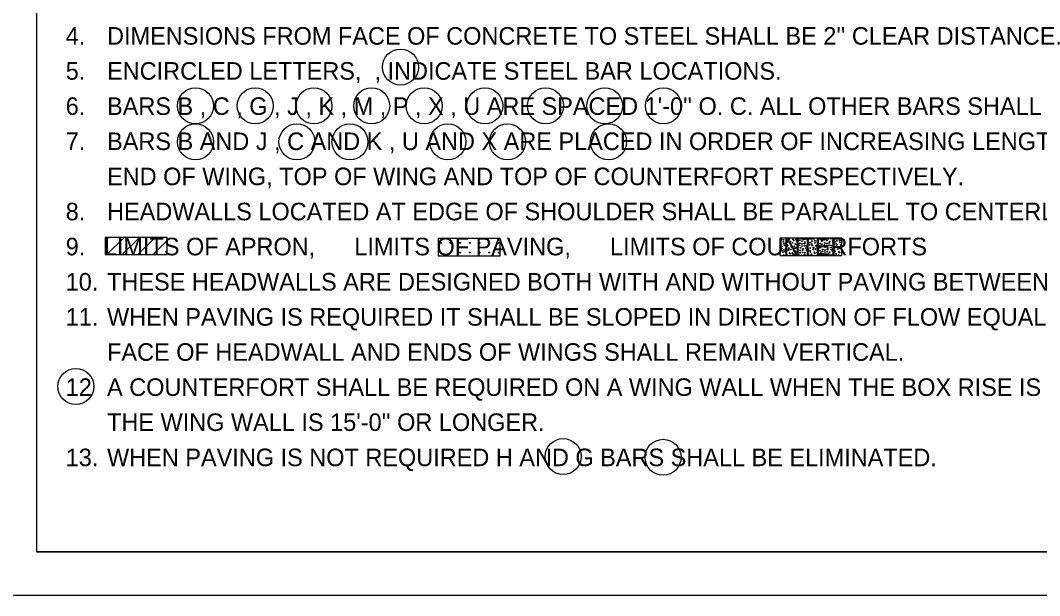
# Model space of a CAD drawing. Extents: x 1000 to 1036.3, y 1000 to 1022.
# Drawn here: x 1006.82 to 1018.43, y 1000 to 1006.55 of the extents above; entities that cross this region are included whole.
import ezdxf

# ---------------------------------------------------------------- set-up
doc = ezdxf.new("R2010")
doc.units = 0
for name, color, linetype in [('Level 1', 7, 'Continuous'), ('Level 10', 7, 'Continuous'), ('Level 11', 7, 'Continuous')]:
    doc.layers.add(name, color=color, linetype=linetype)

msp = doc.modelspace()

# ---------------------------------------------------------------- linework, layer by layer
at = {"layer": 'Level 1'}
for p, q in [((1007.782, 1004.042), (1007.82, 1004.079)), ((1007.8, 1003.883), (1007.996, 1004.079)), ((1007.976, 1003.883), (1008.173, 1004.079)), ((1008.153, 1003.883), (1008.35, 1004.079)), ((1008.33, 1003.883), (1008.489, 1004.042))]:
    msp.add_line(p, q, dxfattribs=at)
for points in [[(1007.782, 1003.883), (1008.489, 1003.883), (1008.489, 1004.079), (1007.782, 1004.079)], [(1011.573, 1003.87), (1012.281, 1003.87), (1012.281, 1004.067), (1011.573, 1004.067)], [(1015.465, 1003.873), (1016.172, 1003.873), (1016.172, 1004.07), (1015.465, 1004.07)]]:
    msp.add_lwpolyline(points, close=True, dxfattribs=at)
for centre, radius in [((1011.145, 1006.019), 0.205), ((1008.811, 1005.578), 0.205), ((1009.491, 1005.578), 0.205), ((1010.16, 1005.578), 0.205), ((1010.817, 1005.578), 0.205), ((1011.415, 1005.578), 0.205), ((1012.105, 1005.578), 0.205), ((1012.797, 1005.578), 0.205), ((1013.471, 1005.578), 0.205), ((1014.14, 1005.578), 0.205), ((1008.811, 1005.168), 0.205), ((1009.966, 1005.168), 0.205), ((1010.57, 1005.168), 0.205), ((1011.685, 1005.168), 0.205), ((1012.365, 1005.168), 0.205), ((1013.514, 1005.168), 0.205), ((1011.604, 1004.016), 0.005), ((1011.604, 1004.016), 0.0025), ((1011.714, 1004.016), 0.005), ((1011.714, 1004.016), 0.0025), ((1011.824, 1004.016), 0.005), ((1011.824, 1004.016), 0.0025), ((1011.934, 1004.016), 0.005), ((1011.934, 1004.016), 0.0025), ((1012.044, 1004.016), 0.005), ((1012.044, 1004.016), 0.0025), ((1012.154, 1004.016), 0.005), ((1012.154, 1004.016), 0.0025), ((1012.264, 1004.016), 0.005), ((1012.264, 1004.016), 0.0025), ((1015.472, 1004.02), 0.00452), ((1015.485, 1004.055), 0.00452), ((1015.489, 1003.975), 0.00452), ((1015.506, 1004.028), 0.00452), ((1015.509, 1004.051), 0.00452), ((1015.51, 1004.006), 0.00452), ((1015.523, 1003.989), 0.00452), ((1015.53, 1004.016), 0.00452), ((1015.544, 1004.065), 0.00452), ((1015.548, 1003.998), 0.00452), ((1015.552, 1004.029), 0.00452), ((1015.553, 1003.982), 0.00452), ((1015.574, 1004.058), 0.00452), ((1015.586, 1004.011), 0.00452), ((1015.588, 1004.033), 0.00452), ((1015.598, 1003.98), 0.00452), ((1015.612, 1004.017), 0.00452), ((1015.618, 1004.056), 0.00452), ((1015.624, 1004.045), 0.00452), ((1015.631, 1003.978), 0.00452), ((1015.645, 1004.002), 0.00452), ((1015.651, 1004.054), 0.00452), ((1015.658, 1004.032), 0.00452), ((1015.664, 1003.996), 0.00452), ((1015.667, 1004.032), 0.00452), ((1015.671, 1004.041), 0.00452), ((1015.693, 1004.048), 0.00452), ((1015.692, 1003.989), 0.00452), ((1015.695, 1004.012), 0.00452), ((1015.713, 1004.065), 0.00452), ((1015.719, 1003.98), 0.00452), ((1015.721, 1004.005), 0.00452), ((1015.721, 1004.036), 0.00452), ((1015.74, 1004.056), 0.00452), ((1015.746, 1003.985), 0.00452), ((1015.747, 1004.01), 0.00452), ((1015.753, 1004.026), 0.00452), ((1015.766, 1004.061), 0.00452), ((1015.77, 1003.981), 0.00452), ((1015.787, 1004.034), 0.00452), ((1015.79, 1004.057), 0.00452), ((1015.791, 1004.012), 0.00452), ((1015.804, 1003.995), 0.00452), ((1015.812, 1004.022), 0.00452), ((1015.829, 1004.004), 0.00452), ((1015.833, 1004.035), 0.00452), ((1015.834, 1003.988), 0.00452), ((1015.855, 1004.064), 0.00452), ((1015.867, 1004.017), 0.00452), ((1015.869, 1004.039), 0.00452), ((1015.879, 1003.987), 0.00452), ((1015.884, 1003.975), 0.00452), ((1015.894, 1004.023), 0.00452), ((1015.899, 1004.063), 0.00452), ((1015.905, 1004.051), 0.00452), ((1015.912, 1003.984), 0.00452), ((1015.926, 1004.008), 0.00452), ((1015.932, 1004.06), 0.00452), ((1015.939, 1004.038), 0.00452), ((1015.945, 1004.002), 0.00452), ((1015.948, 1004.038), 0.00452), ((1015.952, 1004.048), 0.00452), ((1015.953, 1003.978), 0.00452), ((1015.974, 1004.054), 0.00452), ((1015.973, 1003.995), 0.00452), ((1015.977, 1004.018), 0.00452), ((1016.001, 1003.986), 0.00452), ((1016.002, 1004.011), 0.00452), ((1016.002, 1004.043), 0.00452), ((1016.021, 1004.062), 0.00452), ((1016.028, 1004.016), 0.00452), ((1016.027, 1003.991), 0.00452), ((1016.034, 1004.032), 0.00452), ((1016.051, 1003.988), 0.00452), ((1016.068, 1004.04), 0.00452), ((1016.071, 1004.064), 0.00452), ((1016.072, 1004.018), 0.00452), ((1016.086, 1004.001), 0.00452), ((1016.093, 1004.028), 0.00452), ((1016.11, 1004.01), 0.00452), ((1016.115, 1004.041), 0.00452), ((1016.115, 1003.994), 0.00452), ((1016.148, 1004.023), 0.00452), ((1016.15, 1004.045), 0.00452), ((1016.16, 1003.993), 0.00452), ((1016.166, 1003.981), 0.00452), ((1011.604, 1003.906), 0.005), ((1011.604, 1003.906), 0.0025), ((1011.714, 1003.906), 0.005), ((1011.714, 1003.906), 0.0025), ((1011.824, 1003.906), 0.005), ((1011.824, 1003.906), 0.0025), ((1011.934, 1003.906), 0.005), ((1011.934, 1003.906), 0.0025), ((1012.044, 1003.906), 0.005), ((1012.044, 1003.906), 0.0025), ((1012.154, 1003.906), 0.005), ((1012.154, 1003.906), 0.0025), ((1012.264, 1003.906), 0.005), ((1012.264, 1003.906), 0.0025), ((1015.485, 1003.952), 0.00452), ((1015.489, 1003.93), 0.00452), ((1015.503, 1003.913), 0.00452), ((1015.51, 1003.94), 0.00452), ((1015.527, 1003.922), 0.00452), ((1015.532, 1003.953), 0.00452), ((1015.533, 1003.906), 0.00452), ((1015.547, 1003.881), 0.00452), ((1015.565, 1003.935), 0.00452), ((1015.568, 1003.957), 0.00452), ((1015.578, 1003.904), 0.00452), ((1015.583, 1003.893), 0.00452), ((1015.592, 1003.941), 0.00452), ((1015.603, 1003.969), 0.00452), ((1015.611, 1003.902), 0.00452), ((1015.617, 1003.88), 0.00452), ((1015.625, 1003.926), 0.00452), ((1015.626, 1003.88), 0.00452), ((1015.63, 1003.889), 0.00452), ((1015.637, 1003.956), 0.00452), ((1015.644, 1003.92), 0.00452), ((1015.647, 1003.956), 0.00452), ((1015.65, 1003.965), 0.00452), ((1015.652, 1003.896), 0.00452), ((1015.672, 1003.913), 0.00452), ((1015.672, 1003.972), 0.00452), ((1015.675, 1003.936), 0.00452), ((1015.681, 1003.885), 0.00452), ((1015.699, 1003.904), 0.00452), ((1015.701, 1003.961), 0.00452), ((1015.7, 1003.929), 0.00452), ((1015.726, 1003.909), 0.00452), ((1015.726, 1003.934), 0.00452), ((1015.733, 1003.95), 0.00452), ((1015.746, 1003.882), 0.00452), ((1015.75, 1003.905), 0.00452), ((1015.767, 1003.958), 0.00452), ((1015.77, 1003.936), 0.00452), ((1015.784, 1003.919), 0.00452), ((1015.791, 1003.946), 0.00452), ((1015.793, 1003.883), 0.00452), ((1015.808, 1003.928), 0.00452), ((1015.813, 1003.959), 0.00452), ((1015.814, 1003.912), 0.00452), ((1015.828, 1003.887), 0.00452), ((1015.847, 1003.941), 0.00452), ((1015.849, 1003.963), 0.00452), ((1015.859, 1003.911), 0.00452), ((1015.864, 1003.899), 0.00452), ((1015.873, 1003.947), 0.00452), ((1015.892, 1003.908), 0.00452), ((1015.898, 1003.886), 0.00452), ((1015.906, 1003.933), 0.00452), ((1015.908, 1003.886), 0.00452), ((1015.911, 1003.896), 0.00452), ((1015.919, 1003.962), 0.00452), ((1015.925, 1003.926), 0.00452), ((1015.928, 1003.962), 0.00452), ((1015.931, 1003.972), 0.00452), ((1015.933, 1003.902), 0.00452), ((1015.953, 1003.919), 0.00452), ((1015.956, 1003.942), 0.00452), ((1015.962, 1003.891), 0.00452), ((1015.98, 1003.91), 0.00452), ((1015.981, 1003.935), 0.00452), ((1015.982, 1003.967), 0.00452), ((1015.993, 1003.88), 0.00452), ((1016.007, 1003.915), 0.00452), ((1016.008, 1003.94), 0.00452), ((1016.014, 1003.956), 0.00452), ((1016.027, 1003.888), 0.00452), ((1016.031, 1003.912), 0.00452), ((1016.048, 1003.964), 0.00452), ((1016.051, 1003.942), 0.00452), ((1016.065, 1003.925), 0.00452), ((1016.072, 1003.952), 0.00452), ((1016.074, 1003.889), 0.00452), ((1016.09, 1003.934), 0.00452), ((1016.094, 1003.965), 0.00452), ((1016.095, 1003.918), 0.00452), ((1016.109, 1003.893), 0.00452), ((1016.128, 1003.947), 0.00452), ((1016.13, 1003.969), 0.00452), ((1016.14, 1003.917), 0.00452), ((1016.145, 1003.905), 0.00452), ((1016.154, 1003.953), 0.00452), ((1007.448, 1002.381), 0.205), ((1012.998, 1001.583), 0.205), ((1014.136, 1001.575), 0.205)]:
    msp.add_circle(centre, radius, dxfattribs=at)
for centre, start, end in [((1015.466, 1004.004), 257.5114, 102.4886), ((1015.465, 1003.979), 268.4046, 91.5954), ((1015.568, 1004.074), 243.5249, 296.4751), ((1015.685, 1004.072), 215.0861, 324.9139), ((1015.825, 1004.071), 200.6624, 339.3376), ((1015.994, 1004.071), 196.2003, 343.7997), ((1016.047, 1004.067), 145.2362, 34.7638), ((1016.136, 1004.07), 188.513, 351.487), ((1016.175, 1004.029), 124.1228, 235.8772), ((1015.468, 1003.899), 211.9792, 148.0208), ((1015.465, 1003.876), 315.606, 95.9708), ((1015.512, 1003.877), 290.9487, 249.0513), ((1015.712, 1003.874), 346.3897, 193.6103), ((1015.771, 1003.87), 42.5586, 137.4414), ((1015.853, 1003.871), 25.5469, 154.4531), ((1016.052, 1003.876), 317.3306, 222.6694), ((1016.107, 1003.871), 28.3539, 151.6461), ((1016.134, 1003.877), 292.6521, 247.3479), ((1016.173, 1003.915), 98.7458, 261.2542)]:
    msp.add_arc(centre, 0.00452, start, end, dxfattribs=at)
at = {"layer": 'Level 10'}
for p, q in [((1007, 1021.5), (1007, 1000.5)), ((1035.5, 1000.5), (1007, 1000.5)), ((1036, 1000), (1000, 1000))]:
    msp.add_line(p, q, dxfattribs=at)
at = {"layer": 'Level 11'}
msp.add_lwpolyline([(1007, 1000.5), (1035.5, 1000.5), (1035.5, 1021.5), (1007, 1021.5)], close=True, dxfattribs=at)

# ---------------------------------------------------------------- texts
at = {"layer": 'Level 1'}
for s, p in [('4.', (1007.332, 1006.274)), ("DIMENSIONS FROM FACE OF CONCRETE TO STEEL SHALL BE 2'' CLEAR DISTANCE.", (1007.803, 1006.274)), ('5.', (1007.332, 1005.875)), ('ENCIRCLED LETTERS,  , INDICATE STEEL BAR LOCATIONS.', (1007.803, 1005.875)), ('6.', (1007.332, 1005.474)), ("BARS B , C , G , J , K , M , P , X , U ARE SPACED 1'-0'' O. C. ALL OTHER BARS SHALL BE EVENLY SPACED.", (1007.803, 1005.474)), ('7.', (1007.332, 1005.074)), ('BARS B AND J , C AND K , U AND X ARE PLACED IN ORDER OF INCREASING LENGTH BEGINNING AT THE', (1007.803, 1005.074)), ('END OF WING, TOP OF WING AND TOP OF COUNTERFORT RESPECTIVELY.', (1007.803, 1004.674)), ('8.', (1007.332, 1004.274)), ('HEADWALLS LOCATED AT EDGE OF SHOULDER SHALL BE PARALLEL TO CENTERLINE OF THE ROAD.', (1007.803, 1004.274)), ('9.', (1007.332, 1003.875)), ('       LIMITS OF APRON,      LIMITS OF PAVING,      LIMITS OF COUNTERFORTS', (1007.246, 1003.875)), ('10.', (1007.332, 1003.474)), ('THESE HEADWALLS ARE DESIGNED BOTH WITH AND WITHOUT PAVING BETWEEN THE WINGS.(SEE PLANS)', (1007.803, 1003.474)), ('11.', (1007.332, 1003.074)), ('WHEN PAVING IS REQUIRED IT SHALL BE SLOPED IN DIRECTION OF FLOW EQUAL TO SLOPE OF BOX.  FRONT ', (1007.803, 1003.074)), ('FACE OF HEADWALL AND ENDS OF WINGS SHALL REMAIN VERTICAL.', (1007.803, 1002.674)), ('12', (1007.332, 1002.274)), ("A COUNTERFORT SHALL BE REQUIRED ON A WING WALL WHEN THE BOX RISE IS 8'-0'' OR GREATER AND", (1007.803, 1002.274)), ("THE WING WALL IS 15'-0'' OR LONGER.", (1007.803, 1001.875)), ('13.', (1007.332, 1001.474)), ('WHEN PAVING IS NOT REQUIRED H AND G BARS SHALL BE ELIMINATED.', (1007.803, 1001.474))]:
    msp.add_text(s, height=0.2, dxfattribs=at).set_placement(p)

doc.saveas('drawing.dxf')
